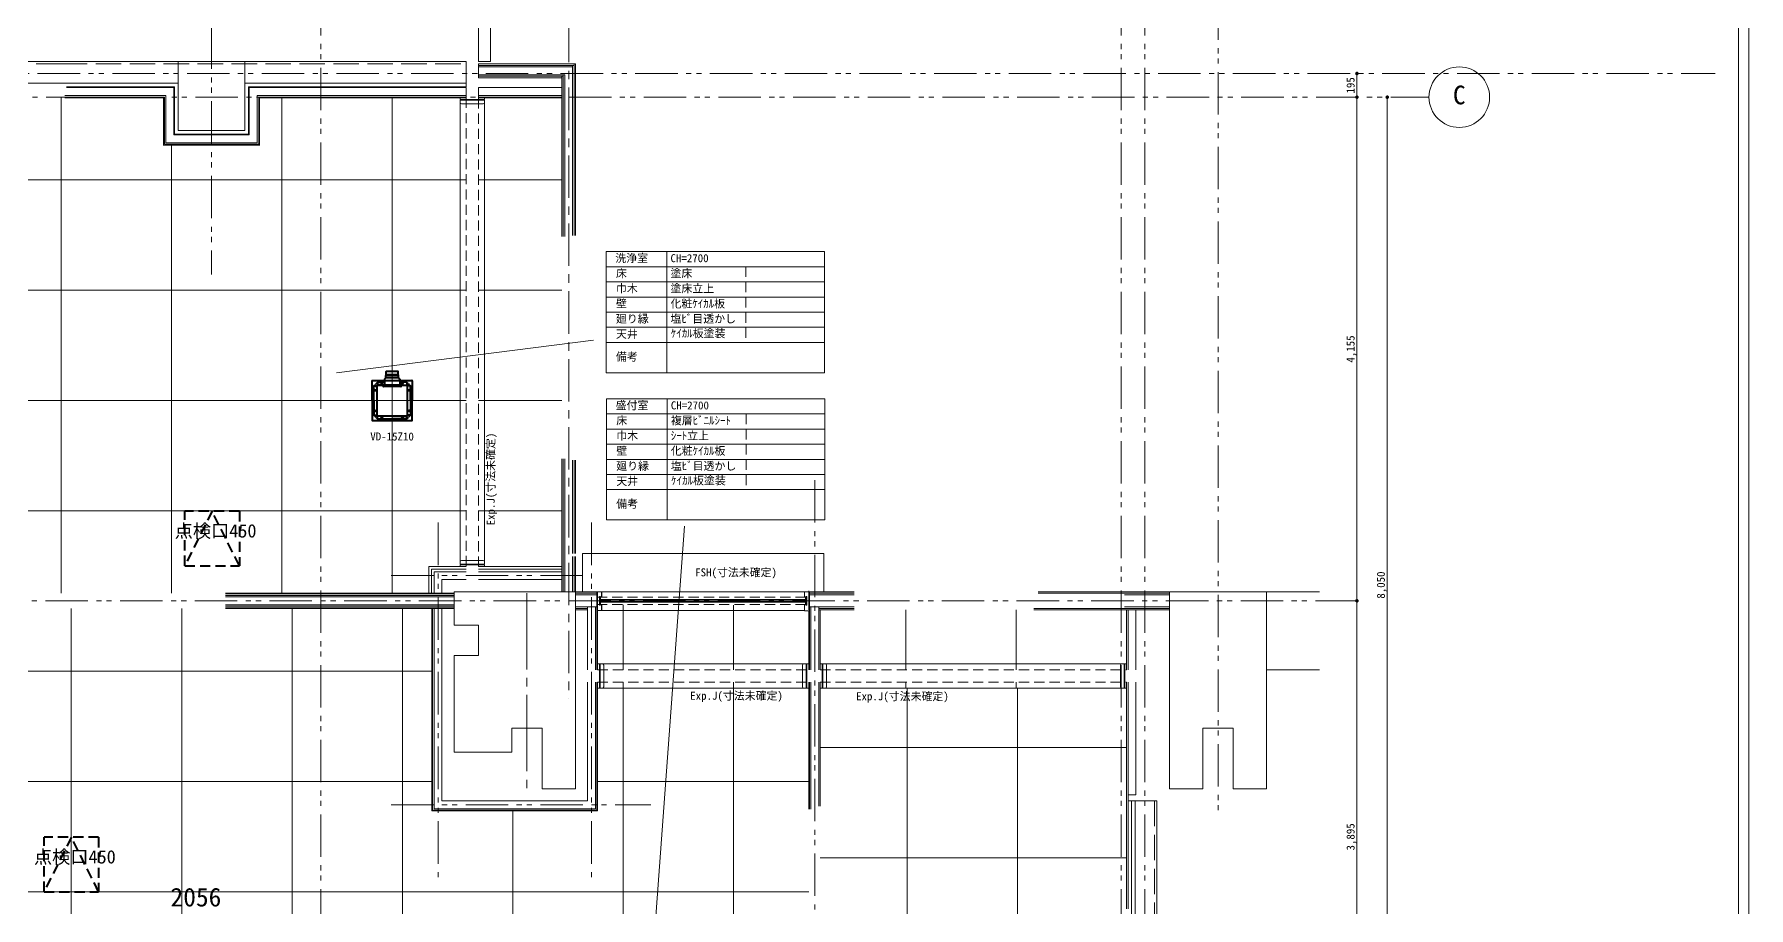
# Model space of a CAD drawing. Units: millimetres at full size. Extents: x -22551 to 92397, y -19340 to 14894.
# Drawn here: x 78260 to 92397, y -367 to 6839 of the extents above; entities that cross this region are included whole.
import ezdxf
from ezdxf.enums import TextEntityAlignment as Align

# ---------------------------------------------------------------- set-up
doc = ezdxf.new("R2010")
doc.units = ezdxf.units.MM
doc.header["$LTSCALE"] = 70
for name, pattern in [('CHAIN1', [8, 5, -1, 1, -1]), ('CHAIN2', [12, 9, -1, 1, -1]), ('DASHED1', [1.8, 1.2, -0.6]), ('DASHED3', [4, 3, -1]), ('DOUBLE_CHAIN1', [8.8, 5, -1, 0.6, -0.6, 0.6, -1])]:
    doc.linetypes.add(name, pattern=pattern)
for name, color, linetype, lineweight in [('2-0_通芯', 7, 'Continuous', 15), ('2-1_躯体', 7, 'Continuous', 15), ('2-2_間仕切り芯', 7, 'DOUBLE_CHAIN1', 15), ('2-3_間仕切り', 7, 'Continuous', 15), ('2-6_3-7', 7, 'Continuous', 15), ('2-8_既存1', 7, 'Continuous', 15), ('4-2_5-3', 7, 'Continuous', 15), ('4-4_ジプトーン・ケイカル', 7, 'Continuous', 15), ('4-A_FSH', 7, 'Continuous', 15), ('4-B_金物', 7, 'Continuous', 15), ('5-0_無題1', 1, 'Continuous', 60), ('8-0_9-1', 7, 'Continuous', 15), ('9-0_無題1', 5, 'Continuous', 40), ('9-1_無題2', 5, 'DASHED1', 40)]:
    doc.layers.add(name, color=color, linetype=linetype, lineweight=lineweight)
doc.styles.add('ＭＳ ゴシック', font='')
doc.styles.get('ＭＳ ゴシック').set_extended_font_data('MS Gothic')

# ---------------------------------------------------------------- blocks, each defined once
blk = doc.blocks.new('グループ部品-92')
at = {"layer": '9-0_無題1'}
for p, q in [((81045.77, 3816.52), (81045.77, 3980.02)), ((81045.77, 3816.52), (81045.77, 3980.02)), ((81047.27, 3981.52), (81147.77, 3981.52)), ((81089.27, 3959.47), (81086.92, 3959.47)), ((81089.27, 3965.02), (81089.27, 3942.02)), ((81092.27, 3968.02), (81147.77, 3968.02)), ((81123.27, 3956.52), (81123.27, 3959.52)), ((81128.27, 3956.52), (81128.27, 3959.52)), ((81147.77, 3992.07), (81147.77, 3945.12)), ((81147.77, 3992.07), (81147.77, 3981.52)), ((81148.8, 3994.54), (81157.39, 4003.14)), ((81148.8, 3994.54), (81157.39, 4003.14)), ((81158.27, 4025.52), (81263.27, 4025.52)), ((81158.27, 4005.26), (81158.27, 4024.69)), ((81158.27, 4005.26), (81158.27, 4024.69)), ((81263.27, 4004.02), (81158.27, 4004.02)), ((81158.86, 4026.1), (81161.33, 4028.58)), ((81158.86, 4026.1), (81161.33, 4028.58)), ((81161.77, 4029.64), (81161.77, 4055.52)), ((81161.77, 4029.64), (81161.77, 4055.52)), ((81259.77, 4029.02), (81161.77, 4029.02)), ((81259.27, 4056.02), (81162.27, 4056.02)), ((81259.27, 4056.02), (81162.27, 4056.02)), ((81259.77, 4029.64), (81259.77, 4055.52)), ((81259.77, 4029.64), (81259.77, 4055.52)), ((81262.68, 4026.1), (81260.21, 4028.58)), ((81262.68, 4026.1), (81260.21, 4028.58)), ((81263.27, 4005.26), (81263.27, 4024.69)), ((81263.27, 4005.26), (81263.27, 4024.69)), ((81272.74, 3994.54), (81264.15, 4003.14)), ((81272.74, 3994.54), (81264.15, 4003.14)), ((81273.77, 3992.07), (81273.77, 3945.12)), ((81329.27, 3968.02), (81273.77, 3968.02)), ((81293.27, 3956.52), (81293.27, 3959.52)), ((81298.27, 3956.52), (81298.27, 3959.52)), ((81332.27, 3965.02), (81332.27, 3942.02)), ((81332.27, 3959.47), (81334.62, 3959.47)), ((81375.77, 3980.02), (81375.77, 3816.52)), ((81375.77, 3980.02), (81375.77, 3816.52)), ((81059.27, 3816.52), (81059.27, 3935.02)), ((81062.27, 3938.02), (81085.27, 3938.02)), ((81070.77, 3904.02), (81067.77, 3904.02)), ((81070.77, 3899.02), (81067.77, 3899.02)), ((81067.81, 3938.02), (81067.81, 3940.37)), ((81070.81, 3947.51), (81075.34, 3951.95)), ((81079.78, 3956.47), (81075.34, 3951.95)), ((81084.67, 3922.02), (81084.67, 3941.42)), ((81085.27, 3922.02), (81084.67, 3922.02)), ((81085.27, 3941.42), (81085.27, 3691.02)), ((81285.77, 3942.62), (81085.87, 3942.62)), ((81136.77, 3942.02), (81085.87, 3942.02)), ((81285.77, 3943.12), (81135.77, 3943.12)), ((81135.77, 3942.62), (81135.77, 3943.12)), ((81136.77, 3935.02), (81136.77, 3942.62)), ((81281.77, 3932.02), (81139.77, 3932.02)), ((81284.77, 3935.02), (81284.77, 3942.62)), ((81336.27, 3942.02), (81284.77, 3942.02)), ((81285.77, 3942.62), (81285.77, 3943.12)), ((81336.27, 3692.02), (81336.27, 3942.02)), ((81359.27, 3938.02), (81336.27, 3938.02)), ((81341.76, 3956.47), (81346.2, 3951.95)), ((81350.73, 3947.51), (81346.2, 3951.95)), ((81350.77, 3904.02), (81353.77, 3904.02)), ((81350.77, 3899.02), (81353.77, 3899.02)), ((81353.73, 3938.02), (81353.73, 3940.37)), ((81362.27, 3816.52), (81362.27, 3935.02)), ((81045.77, 3816.52), (81045.77, 3653.02)), ((81045.77, 3816.52), (81045.77, 3653.02)), ((81059.27, 3816.52), (81059.27, 3698.02)), ((81062.27, 3695.02), (81085.27, 3695.02)), ((81070.77, 3734.02), (81067.77, 3734.02)), ((81070.77, 3729.02), (81067.77, 3729.02)), ((81067.81, 3695.02), (81067.81, 3692.66)), ((81070.81, 3685.53), (81075.34, 3681.09)), ((81079.78, 3676.56), (81075.34, 3681.09)), ((81085.27, 3691.02), (81335.27, 3691.02)), ((81089.27, 3668.02), (81089.27, 3691.02)), ((81123.27, 3676.52), (81123.27, 3673.52)), ((81128.27, 3676.52), (81128.27, 3673.52)), ((81293.27, 3676.52), (81293.27, 3673.52)), ((81298.27, 3676.52), (81298.27, 3673.52)), ((81332.27, 3668.02), (81332.27, 3691.02)), ((81359.27, 3695.02), (81336.27, 3695.02)), ((81341.76, 3676.56), (81346.2, 3681.09)), ((81350.73, 3685.53), (81346.2, 3681.09)), ((81350.77, 3734.02), (81353.77, 3734.02)), ((81350.77, 3729.02), (81353.77, 3729.02)), ((81353.73, 3695.02), (81353.73, 3692.66)), ((81362.27, 3816.52), (81362.27, 3698.02)), ((81375.77, 3653.02), (81375.77, 3816.52)), ((81375.77, 3653.02), (81375.77, 3816.52)), ((81047.27, 3651.52), (81374.27, 3651.52)), ((81047.27, 3651.52), (81374.27, 3651.52)), ((81089.27, 3673.56), (81086.92, 3673.56)), ((81092.27, 3665.02), (81210.77, 3665.02)), ((81329.27, 3665.02), (81210.77, 3665.02)), ((81332.27, 3673.56), (81334.62, 3673.56))]:
    blk.add_line(p, q, dxfattribs=at)
at = {"layer": '9-0_無題1', "color": 7, "linetype": 'CHAIN2', "lineweight": 15}
for p, q in [((81210.77, 4092.34), (81210.77, 3626.2)), ((81019.92, 3816.52), (81403.01, 3816.52))]:
    blk.add_line(p, q, dxfattribs=at)
at = {"layer": '9-0_無題1'}
for points in [[(81047.27, 3981.52), (81273.77, 3981.52), (81374.27, 3981.52)], [(81273.77, 3992.07), (81273.77, 3981.52), (81374.27, 3981.52)]]:
    blk.add_lwpolyline(points, dxfattribs=at)
for centre in [(81125.77, 3958.02), (81295.77, 3958.02), (81069.27, 3901.52), (81352.27, 3901.52), (81069.27, 3731.52), (81125.77, 3675.02), (81295.77, 3675.02), (81352.27, 3731.52)]:
    blk.add_circle(centre, 5, dxfattribs=at)
for centre, radius, start, end in [((81047.27, 3980.02), 1.5, 90, 180), ((81047.27, 3980.02), 1.5, 90, 180), ((81086.92, 3949.47), 10, 90, 135.55649), ((81092.27, 3965.02), 3, 90, 180), ((81125.77, 3959.52), 2.5, 0, 180.00007), ((81151.27, 3992.07), 3.5, 135, 180), ((81151.27, 3992.07), 3.5, 135, 180), ((81155.27, 4005.26), 3, 315, 0), ((81155.27, 4005.26), 3, 315, 0), ((81160.27, 4024.69), 2, 135, 180), ((81160.27, 4024.69), 2, 135, 180), ((81160.27, 4029.64), 1.5, 315, 0), ((81160.27, 4029.64), 1.5, 315, 0), ((81162.27, 4055.52), 0.5, 90, 180), ((81162.27, 4055.52), 0.5, 90, 180), ((81259.27, 4055.52), 0.5, 0, 90), ((81259.27, 4055.52), 0.5, 0, 90), ((81261.27, 4029.64), 1.5, 180, 225), ((81261.27, 4029.64), 1.5, 180, 225), ((81261.27, 4024.69), 2, 0, 45), ((81261.27, 4024.69), 2, 0, 45), ((81266.27, 4005.26), 3, 180, 225), ((81266.27, 4005.26), 3, 180, 225), ((81270.27, 3992.07), 3.5, 0, 45), ((81270.27, 3992.07), 3.5, 0, 45), ((81295.77, 3959.52), 2.5, 359.99993, 180), ((81329.27, 3965.02), 3, 0, 90), ((81334.62, 3949.47), 10, 44.44351, 90), ((81374.27, 3980.02), 1.5, 0, 90), ((81374.27, 3980.02), 1.5, 0, 90), ((81062.27, 3935.02), 3, 90, 180), ((81067.77, 3901.52), 2.5, 89.99993, 270), ((81077.81, 3940.37), 10, 134.44351, 180), ((81070.77, 3901.52), 2.5, 270, 89.99993), ((81085.87, 3941.42), 1.2, 90, 180), ((81085.87, 3941.42), 0.6, 90, 180), ((81086.27, 3941.02), 1, 90, 180), ((81125.77, 3956.52), 2.5, 180.00007, 0), ((81139.77, 3935.02), 3, 180, 270), ((81145.77, 3945.12), 2, 270, 0), ((81275.77, 3945.12), 2, 180, 270), ((81281.77, 3935.02), 3, 270, 0), ((81295.77, 3956.52), 2.5, 180, 359.99993), ((81350.77, 3901.52), 2.5, 90.00007, 270), ((81343.73, 3940.37), 10, 0, 45.55649), ((81353.77, 3901.52), 2.5, 270, 90.00007), ((81359.27, 3935.02), 3, 0, 90), ((81062.27, 3698.02), 3, 180, 270), ((81067.77, 3731.52), 2.5, 90, 270.00007), ((81077.81, 3692.66), 10, 180, 225.55649), ((81070.77, 3731.52), 2.5, 270.00007, 90), ((81086.92, 3683.56), 10, 224.44351, 270), ((81125.77, 3676.52), 2.5, 0, 179.99993), ((81295.77, 3676.52), 2.5, 0.00007, 180), ((81334.62, 3683.56), 10, 270, 315.55649), ((81335.27, 3692.02), 1, 270, 0), ((81350.77, 3731.52), 2.5, 90, 269.99993), ((81343.73, 3692.66), 10, 314.44351, 0), ((81353.77, 3731.52), 2.5, 269.99993, 90), ((81359.27, 3698.02), 3, 270, 0), ((81047.27, 3653.02), 1.5, 180, 270), ((81047.27, 3653.02), 1.5, 180, 270), ((81092.27, 3668.02), 3, 180, 270), ((81125.77, 3673.52), 2.5, 179.99993, 0), ((81295.77, 3673.52), 2.5, 180, 0.00007), ((81329.27, 3668.02), 3, 270, 0), ((81374.27, 3653.02), 1.5, 270, 0), ((81374.27, 3653.02), 1.5, 270, 0)]:
    blk.add_arc(centre, radius, start, end, dxfattribs=at)
blk = doc.blocks.new('グループ部品-98')
at = {"layer": '9-1_無題2'}
for p, q in [((79500.94, 2454.11), (79500.94, 2904.11)), ((79950.94, 2904.11), (79500.94, 2904.11)), ((79950.94, 2904.11), (79950.94, 2454.11)), ((79500.94, 2454.11), (79950.94, 2454.11))]:
    blk.add_line(p, q, dxfattribs=at)
blk = doc.blocks.new('グループ部品-99')
at = {"layer": '9-1_無題2'}
for p, q in [((79725.94, 2904.11), (79500.94, 2454.11)), ((79950.94, 2454.11), (79725.94, 2904.11))]:
    blk.add_line(p, q, dxfattribs=at)
blk.add_blockref('グループ部品-98', (0, 0), dxfattribs=at)
blk = doc.blocks.new('グループ部品-122')
at = {"layer": '9-1_無題2'}
for p, q in [((78340.45, -235.27), (78340.45, 214.73)), ((78790.45, 214.73), (78340.45, 214.73)), ((78790.45, 214.73), (78790.45, -235.27)), ((78340.45, -235.27), (78790.45, -235.27))]:
    blk.add_line(p, q, dxfattribs=at)
blk = doc.blocks.new('グループ部品-123')
at = {"layer": '9-1_無題2'}
for p, q in [((78565.45, 214.73), (78340.45, -235.27)), ((78790.45, -235.27), (78565.45, 214.73))]:
    blk.add_line(p, q, dxfattribs=at)
blk.add_blockref('グループ部品-122', (0, 0), dxfattribs=at)

msp = doc.modelspace()

# ---------------------------------------------------------------- linework, layer by layer
at = {"layer": '2-0_通芯', "linetype": 'DOUBLE_CHAIN1'}
for p, q in [((80621.52, 10874.77), (80621.52, -13139.38)), ((87221.52, 10874.77), (87221.52, -9077.32)), ((87416.52, 10874.77), (87416.52, -7611.2)), ((88021.52, 8374.77), (88021.52, 400.68)), ((79721.52, 7518.34), (79721.52, 4857.08)), ((46871.52, 6514.77), (92121.52, 6514.77)), ((45708.82, 6319.77), (89760.49, 6319.77))]:
    msp.add_line(p, q, dxfattribs=at)
at = {"layer": '2-0_通芯'}
for p, q in [((89166.52, 6514.77), (89166.52, 6319.77)), ((89166.52, 6319.77), (89166.52, 2164.77)), ((89416.52, -1730.23), (89416.52, 6319.77)), ((89166.52, 2164.77), (89166.52, -1730.23))]:
    msp.add_line(p, q, dxfattribs=at)
at = {"layer": '2-0_通芯', "linetype": 'CHAIN2'}
msp.add_line((82321.52, 2228.08), (82321.52, 592.38), dxfattribs=at)
at = {"layer": '2-0_通芯'}
msp.add_circle((90010.49, 6319.77), 250, dxfattribs=at)
at = {"layer": '2-0_通芯', "color": 4}
for points in [[(89181.52, 6514.77), (89154.38, 6523.58), (89151.52, 6514.77)], [(89161.88, 6500.5), (89181.52, 6514.77), (89151.52, 6514.77)], [(89161.88, 6500.5), (89151.52, 6514.77), (89154.38, 6505.95)], [(89181.52, 6514.77), (89161.88, 6529.03), (89154.38, 6523.58)], [(89181.52, 6514.77), (89171.16, 6529.03), (89161.88, 6529.03)], [(89181.52, 6514.77), (89161.88, 6500.5), (89171.16, 6500.5)], [(89178.66, 6523.58), (89171.16, 6529.03), (89181.52, 6514.77)], [(89181.52, 6514.77), (89171.16, 6500.5), (89178.66, 6505.95)], [(89181.52, 6319.77), (89154.38, 6328.58), (89151.52, 6319.77)], [(89161.88, 6305.5), (89181.52, 6319.77), (89151.52, 6319.77)], [(89161.88, 6305.5), (89151.52, 6319.77), (89154.38, 6310.95)], [(89181.52, 6319.77), (89161.88, 6334.03), (89154.38, 6328.58)], [(89181.52, 6319.77), (89171.16, 6334.03), (89161.88, 6334.03)], [(89181.52, 6319.77), (89161.88, 6305.5), (89171.16, 6305.5)], [(89178.66, 6328.58), (89171.16, 6334.03), (89181.52, 6319.77)], [(89181.52, 6319.77), (89171.16, 6305.5), (89178.66, 6310.95)], [(89401.52, 6319.77), (89404.38, 6310.95), (89404.38, 6328.58)], [(89411.88, 6334.03), (89404.38, 6328.58), (89428.66, 6328.58)], [(89404.38, 6310.95), (89428.66, 6310.95), (89404.38, 6328.58)], [(89428.66, 6328.58), (89404.38, 6328.58), (89428.66, 6310.95)], [(89411.88, 6305.5), (89428.66, 6310.95), (89404.38, 6310.95)], [(89421.16, 6334.03), (89411.88, 6334.03), (89428.66, 6328.58)], [(89421.16, 6305.5), (89428.66, 6310.95), (89411.88, 6305.5)], [(89431.52, 6319.77), (89428.66, 6328.58), (89428.66, 6310.95)], [(89181.52, 2164.77), (89154.38, 2173.58), (89151.52, 2164.77)], [(89161.88, 2150.5), (89181.52, 2164.77), (89151.52, 2164.77)], [(89161.88, 2150.5), (89151.52, 2164.77), (89154.38, 2155.95)], [(89181.52, 2164.77), (89161.88, 2179.03), (89154.38, 2173.58)], [(89181.52, 2164.77), (89171.16, 2179.03), (89161.88, 2179.03)], [(89181.52, 2164.77), (89161.88, 2150.5), (89171.16, 2150.5)], [(89178.66, 2173.58), (89171.16, 2179.03), (89181.52, 2164.77)], [(89181.52, 2164.77), (89171.16, 2150.5), (89178.66, 2155.95)]]:
    msp.add_solid(points, dxfattribs=at)
at = {"layer": '2-1_躯体'}
for p, q in [((82021.52, 8189.77), (82021.52, 6614.77)), ((78486.52, 6614.77), (81821.52, 6614.77)), ((79446.52, 6614.77), (79446.52, 6044.77)), ((79996.52, 6614.77), (79996.52, 6044.77)), ((81821.52, 6614.77), (81821.52, 6404.77)), ((81921.52, 6614.77), (82021.52, 6614.77)), ((78526.52, 6434.77), (79446.52, 6434.77)), ((79996.52, 6434.77), (81821.52, 6434.77)), ((79446.52, 6044.77), (79996.52, 6044.77)), ((87516.52, 514.77), (87279.02, 514.77)), ((87336.52, 514.77), (87336.52, -475.23)), ((87516.52, 514.77), (87516.52, -515.23))]:
    msp.add_line(p, q, dxfattribs=at)
at = {"layer": '2-1_躯体', "linetype": 'DASHED3'}
for p, q in [((78486.52, 6594.77), (81821.52, 6594.77)), ((87496.52, 514.77), (87496.52, -515.23))]:
    msp.add_line(p, q, dxfattribs=at)
at = {"layer": '2-2_間仕切り芯', "linetype": 'CHAIN1'}
msp.add_line((82666.52, 7518.34), (82666.52, 1358.23), dxfattribs=at)
at = {"layer": '2-2_間仕切り芯'}
for p, q in [((84696.52, 3159.82), (84696.52, -7225.23)), ((81589.02, 2809.49), (81589.02, -116.25)), ((82854.02, 2809.49), (82854.02, -116.25)), ((81201.56, 2372.27), (82805.86, 2372.27)), ((71575.79, 2164.77), (89166.52, 2164.77)), ((81201.56, 482.27), (83342.58, 482.27))]:
    msp.add_line(p, q, dxfattribs=at)
at = {"layer": '2-3_間仕切り'}
for p, q in [((81921.52, 6594.77), (81921.52, 6569.77)), ((81921.52, 6582.27), (82711.52, 6582.27)), ((81921.52, 6504.77), (81921.52, 6569.77)), ((81921.52, 6569.77), (82699.02, 6569.77)), ((81921.52, 6479.77), (81921.52, 6504.77)), ((82621.52, 6504.77), (82621.52, 5169.77)), ((82699.02, 6582.27), (82699.02, 5179.77)), ((82711.52, 6594.77), (82711.52, 5179.77)), ((78526.52, 6404.77), (79416.52, 6404.77)), ((78526.52, 6398.27), (79410.02, 6398.27)), ((79416.52, 6404.77), (79416.52, 6014.77)), ((80026.52, 6404.77), (80026.52, 6014.77)), ((80026.52, 6404.77), (81821.52, 6404.77)), ((80033.02, 6398.27), (80033.02, 6008.27)), ((81921.52, 6492.27), (82621.52, 6492.27)), ((81921.52, 6479.77), (82609.02, 6479.77)), ((81921.52, 6398.27), (82609.02, 6398.27)), ((82609.02, 6492.27), (82609.02, 5169.77)), ((78511.52, 6333.27), (79345.02, 6333.27)), ((78511.52, 6320.77), (79332.52, 6320.77)), ((78511.52, 6314.77), (79326.52, 6314.77)), ((79326.52, 6314.77), (79326.52, 5924.77)), ((79345.02, 6333.27), (79345.02, 5943.27)), ((80098.02, 6333.27), (80098.02, 5943.27)), ((80110.52, 6320.77), (80110.52, 5930.77)), ((80110.52, 6320.77), (81821.52, 6320.77)), ((80116.52, 6314.77), (80116.52, 5924.77)), ((80116.52, 6314.77), (81821.52, 6314.77)), ((81921.52, 6320.77), (82609.02, 6320.77)), ((79345.02, 5943.27), (80098.02, 5943.27)), ((79416.52, 6014.77), (80026.52, 6014.77)), ((79323.52, 5924.77), (80119.52, 5924.77)), ((82609.02, 3334.77), (82609.02, 2239.77)), ((82621.52, 3334.77), (82621.52, 2239.77)), ((82634.02, 3334.77), (82634.02, 2239.77)), ((82699.02, 3324.77), (82699.02, 2556.27)), ((82711.52, 3324.77), (82711.52, 2556.27)), ((82724.02, 3324.77), (82724.02, 2556.27)), ((81514.52, 2446.77), (81514.52, 2228.27)), ((81514.52, 2446.77), (81821.52, 2446.77)), ((81535.52, 2425.77), (81535.52, 2228.27)), ((81535.52, 2425.77), (81821.52, 2425.77)), ((81556.52, 2404.77), (81556.52, 2228.27)), ((81556.52, 2404.77), (81821.52, 2404.77)), ((81921.52, 2446.77), (82609.02, 2446.77)), ((81921.52, 2425.77), (82609.02, 2425.77)), ((81921.52, 2404.77), (82609.02, 2404.77)), ((82699.02, 2531.27), (82699.02, 2239.77)), ((82711.52, 2531.27), (82711.52, 2239.77)), ((82724.02, 2531.27), (82724.02, 2239.77)), ((81621.52, 2339.77), (81621.52, 2228.27)), ((81621.52, 2339.77), (81821.52, 2339.77)), ((81921.52, 2339.77), (82609.02, 2339.77)), ((79836.52, 2228.27), (81721.52, 2228.27)), ((79836.52, 2222.27), (81721.52, 2222.27)), ((79836.52, 2209.77), (81721.52, 2209.77)), ((79836.52, 2197.27), (81721.52, 2197.27)), ((79836.52, 2132.27), (81721.52, 2132.27)), ((82721.52, 2239.77), (82905.27, 2239.77)), ((82721.52, 2227.27), (82899.02, 2227.27)), ((82721.52, 2214.77), (82899.02, 2214.77)), ((84645.52, 2239.77), (85021.52, 2239.77)), ((84651.52, 2227.27), (85021.52, 2227.27)), ((84651.52, 2214.77), (85021.52, 2214.77)), ((86536.52, 2239.77), (87621.52, 2239.77)), ((86536.52, 2227.27), (87621.52, 2227.27)), ((87249.52, 2214.77), (87621.52, 2214.77)), ((79836.52, 2119.77), (81721.52, 2119.77)), ((79836.52, 2107.27), (81721.52, 2107.27)), ((79836.52, 2101.27), (81721.52, 2101.27)), ((81538.02, 2101.27), (81538.02, 431.27)), ((81556.52, 2101.27), (81556.52, 449.77)), ((81621.52, 2101.27), (81621.52, 514.77)), ((82721.52, 2114.77), (82899.02, 2114.77)), ((82721.52, 2102.27), (82821.52, 2102.27)), ((82721.52, 2089.77), (82821.52, 2089.77)), ((82821.52, 2089.77), (82821.52, 1594.77)), ((82886.52, 2089.77), (82886.52, 1594.77)), ((82899.02, 2089.77), (82899.02, 1594.77)), ((82905.02, 2083.77), (82905.02, 1594.77)), ((84645.52, 2083.77), (84645.52, 1594.77)), ((84651.52, 2114.77), (85021.52, 2114.77)), ((84651.52, 2089.77), (84651.52, 1594.77)), ((84664.02, 2089.77), (84664.02, 1594.77)), ((84729.02, 2102.27), (85021.52, 2102.27)), ((84729.02, 2089.77), (84729.02, 1594.77)), ((84729.02, 2089.77), (85021.52, 2089.77)), ((84741.52, 2089.77), (84741.52, 1594.77)), ((86501.52, 2102.27), (87621.52, 2102.27)), ((86501.52, 2089.77), (87621.52, 2089.77)), ((87249.52, 2114.77), (87621.52, 2114.77)), ((87266.52, 2089.77), (87266.52, 1594.77)), ((87279.02, 2089.77), (87279.02, 1594.77)), ((87344.02, 2089.77), (87344.02, 1594.77)), ((82821.52, 1494.77), (82821.52, 514.77)), ((82886.52, 1494.77), (82886.52, 449.77)), ((82899.02, 1494.77), (82899.02, 437.27)), ((82905.02, 1494.77), (82905.02, 431.27)), ((84645.52, 1494.77), (84645.52, 444.77)), ((84651.52, 1494.77), (84651.52, 444.77)), ((84664.02, 1494.77), (84664.02, 444.77)), ((84729.02, 1494.77), (84729.02, 469.77)), ((84741.52, 1494.77), (84741.52, 469.77)), ((87266.52, 1494.77), (87266.52, -375.23)), ((87279.02, 1494.77), (87279.02, 564.77)), ((87344.02, 1494.77), (87344.02, 564.77)), ((81538.02, 431.27), (82905.02, 431.27)), ((81556.52, 449.77), (82886.52, 449.77)), ((81621.52, 514.77), (82821.52, 514.77)), ((87344.02, 564.77), (87279.02, 564.77)), ((87279.02, 564.77), (87279.02, -375.23)), ((87306.52, 514.77), (87306.52, -475.23))]:
    msp.add_line(p, q, dxfattribs=at)
for points in [[(81921.52, 6594.77), (82724.02, 6594.77), (82724.02, 5179.77)], [(81921.52, 6504.77), (82634.02, 6504.77), (82634.02, 5169.77)], [(79410.02, 6398.27), (79410.02, 6008.27), (80033.02, 6008.27)], [(80033.02, 6398.27), (81821.52, 6398.27), (81821.52, 6333.27)], [(81921.52, 6398.27), (81921.52, 6333.27), (82609.02, 6333.27)], [(79332.52, 6320.77), (79332.52, 5930.77), (80110.52, 5930.77)], [(80098.02, 6333.27), (81821.52, 6333.27), (81821.52, 6314.77)], [(81921.52, 6333.27), (81921.52, 6314.77), (82609.02, 6314.77)], [(81544.02, 2101.27), (81544.02, 437.27), (82899.02, 437.27)]]:
    msp.add_lwpolyline(points, dxfattribs=at)
at = {"layer": '2-6_3-7'}
for p, q in [((82976.13, 5046.18), (82976.13, 4046.18)), ((82976.13, 5046.18), (84776.13, 5046.18)), ((83476.13, 5046.18), (83476.13, 4046.18)), ((84776.13, 5046.18), (84776.13, 4046.18)), ((82976.13, 4921.18), (84776.13, 4921.18)), ((82976.13, 4796.18), (84776.13, 4796.18)), ((82976.13, 4671.18), (84776.13, 4671.18)), ((82976.13, 4546.18), (84776.13, 4546.18)), ((82976.13, 4421.18), (84776.13, 4421.18)), ((82872.01, 4314.29), (80750.69, 4045.77)), ((82976.13, 4296.18), (84776.13, 4296.18)), ((82976.13, 4046.18), (84776.13, 4046.18)), ((82978.82, 3831.73), (82978.82, 2831.73)), ((82978.82, 3831.73), (84778.82, 3831.73)), ((83478.82, 3831.73), (83478.82, 2831.73)), ((84778.82, 3831.73), (84778.82, 2831.73)), ((82978.82, 3706.73), (84778.82, 3706.73)), ((82978.82, 3581.73), (84778.82, 3581.73)), ((82978.82, 3456.73), (84778.82, 3456.73)), ((82978.82, 3331.73), (84778.82, 3331.73)), ((82978.82, 3206.73), (84778.82, 3206.73)), ((82978.82, 3081.73), (84778.82, 3081.73)), ((82978.82, 2831.73), (84778.82, 2831.73)), ((83620.38, 2780.71), (83373.81, -589.03))]:
    msp.add_line(p, q, dxfattribs=at)
at = {"layer": '2-6_3-7', "linetype": 'DASHED1'}
for p, q in [((84126.13, 4921.18), (84126.13, 4296.18)), ((84128.82, 3706.73), (84128.82, 3081.73))]:
    msp.add_line(p, q, dxfattribs=at)
at = {"layer": '2-8_既存1'}
for p, q in [((81921.52, 8189.77), (81921.52, 6614.77)), ((81721.52, 2239.77), (82721.52, 2239.77)), ((81721.52, 1964.77), (81721.52, 2239.77)), ((82721.52, 2239.77), (82721.52, 614.77)), ((87621.52, 614.77), (87621.52, 2239.77)), ((88857.94, 2239.77), (87621.52, 2239.77)), ((88421.52, 2239.77), (88421.52, 614.77)), ((81921.52, 1964.77), (81721.52, 1964.77)), ((81921.52, 1714.77), (81921.52, 1964.77)), ((81721.52, 1714.77), (81921.52, 1714.77)), ((81721.52, 914.77), (81721.52, 1714.77)), ((88421.52, 1594.77), (88857.94, 1594.77)), ((82196.52, 1114.77), (82196.52, 914.77)), ((82446.52, 1114.77), (82196.52, 1114.77)), ((82446.52, 614.77), (82446.52, 1114.77)), ((87896.52, 1114.77), (87896.52, 614.77)), ((88146.52, 1114.77), (87896.52, 1114.77)), ((88146.52, 614.77), (88146.52, 1114.77)), ((82196.52, 914.77), (81721.52, 914.77)), ((82721.52, 614.77), (82446.52, 614.77)), ((87896.52, 614.77), (87621.52, 614.77)), ((88146.52, 614.77), (88421.52, 614.77))]:
    msp.add_line(p, q, dxfattribs=at)
at = {"layer": '4-2_5-3'}
for p, q in [((75856.52, 6614.77), (78486.52, 6614.77)), ((78526.52, 6434.77), (75816.52, 6434.77))]:
    msp.add_line(p, q, dxfattribs=at)
at = {"layer": '4-2_5-3', "linetype": 'DASHED3'}
msp.add_line((78486.52, 6594.77), (75856.52, 6594.77), dxfattribs=at)
at = {"layer": '4-4_ジプトーン・ケイカル'}
for p, q in [((78480.77, 6314.77), (78480.77, 2228.27)), ((80300.77, 6314.77), (80300.77, 2228.27)), ((81210.77, 6314.77), (81210.77, 2228.27)), ((79390.77, 5924.77), (79390.77, 2228.27)), ((72460.02, 5636.52), (81771.52, 5636.52)), ((81971.52, 5636.52), (82609.02, 5636.52)), ((77671.52, 4726.52), (81771.52, 4726.52)), ((81971.52, 4726.52), (82609.02, 4726.52)), ((72460.02, 3816.52), (81771.52, 3816.52)), ((81971.52, 3816.52), (82609.02, 3816.52)), ((72460.02, 2906.52), (81771.52, 2906.52)), ((81971.52, 2906.52), (82609.02, 2906.52)), ((83115.27, 2130.6), (83115.27, 1644.77)), ((84025.27, 2127.91), (84025.27, 1644.77)), ((78565.27, 2101.27), (78565.27, -4434.23)), ((79475.27, 2101.27), (79475.27, -4434.23)), ((80385.27, 2101.27), (80385.27, -1405.23)), ((81295.27, 2101.27), (81295.27, -4434.23)), ((85446.52, 2089.77), (85446.52, 1644.77)), ((86356.52, 2089.77), (86356.52, 1644.77)), ((72485.02, 1584.77), (81538.02, 1584.77)), ((83115.27, 1444.77), (83115.27, -4434.23)), ((84025.27, 1444.77), (84025.27, -4434.23)), ((85456.52, 1444.77), (85456.52, -6325.23)), ((86366.52, 1444.77), (86366.52, -6325.23)), ((87266.52, 954.77), (84741.52, 954.77)), ((72485.02, 674.77), (81538.02, 674.77)), ((82905.02, 674.77), (84074.02, 674.77)), ((84074.02, 674.77), (84645.52, 674.77)), ((82205.27, 431.27), (82205.27, -4434.23)), ((87266.52, 44.77), (84741.52, 44.77)), ((72485.02, -235.23), (84645.52, -235.23))]:
    msp.add_line(p, q, dxfattribs=at)
at = {"layer": '4-4_ジプトーン・ケイカル', "linetype": 'DASHED1'}
for p, q in [((81821.52, 6314.77), (81821.52, 2446.77)), ((81921.52, 2446.77), (81921.52, 6314.77)), ((81771.52, 5636.52), (81821.52, 5636.52)), ((81921.52, 5636.52), (81971.52, 5636.52)), ((81821.52, 4726.52), (81771.52, 4726.52)), ((81971.52, 4726.52), (81921.52, 4726.52)), ((81821.52, 3816.52), (81771.52, 3816.52)), ((81971.52, 3816.52), (81921.52, 3816.52)), ((81821.52, 2906.52), (81771.52, 2906.52)), ((81971.52, 2906.52), (81921.52, 2906.52)), ((82905.02, 1594.77), (84645.52, 1594.77)), ((83115.27, 1594.77), (83115.27, 1644.77)), ((84025.27, 1594.77), (84025.27, 1644.77)), ((84741.52, 1594.77), (87266.52, 1594.77)), ((85446.52, 1594.77), (85446.52, 1644.77)), ((86356.52, 1644.77), (86356.52, 1594.77)), ((82905.02, 1494.77), (84645.52, 1494.77)), ((83115.27, 1444.77), (83115.27, 1494.77)), ((84025.27, 1444.77), (84025.27, 1494.77)), ((84741.52, 1494.77), (87266.52, 1494.77)), ((85446.52, 1444.77), (85446.52, 1494.77)), ((86356.52, 1494.77), (86356.52, 1444.77))]:
    msp.add_line(p, q, dxfattribs=at)
at = {"layer": '4-A_FSH'}
for p, q in [((84770.52, 2239.77), (84770.52, 2554.77)), ((82780.02, 2239.77), (84770.52, 2239.77)), ((82899.02, 2089.77), (82899.02, 2239.77)), ((82905.02, 2083.77), (82905.02, 2239.77)), ((82905.02, 2238.17), (82937.02, 2238.17)), ((82937.02, 2239.77), (82905.27, 2239.77)), ((82920.02, 2130.77), (82920.02, 2198.77)), ((82924.02, 2199.77), (82921.02, 2199.77)), ((82924.02, 2129.77), (82921.02, 2129.77)), ((82925.02, 2198.77), (82925.02, 2194.77)), ((82925.02, 2170.77), (82925.02, 2194.77)), ((82925.02, 2158.77), (82925.02, 2130.77)), ((82926.02, 2169.77), (84624.52, 2169.77)), ((82926.02, 2159.77), (84624.52, 2159.77)), ((82928.42, 2192.91), (82928.42, 2174.77)), ((82928.42, 2174.77), (84622.12, 2174.77)), ((82928.42, 2136.62), (82928.42, 2154.77)), ((82928.42, 2154.77), (84622.12, 2154.77)), ((82930.02, 2192.91), (82930.02, 2174.77)), ((82930.02, 2136.62), (82930.02, 2154.77)), ((82937.65, 2200.37), (82930.96, 2197.03)), ((82930.96, 2132.51), (82937.65, 2129.16)), ((82938.36, 2198.94), (82931.68, 2195.6)), ((82931.68, 2133.94), (82938.36, 2130.6)), ((82938.42, 2236.77), (82938.42, 2201.62)), ((82938.42, 2127.91), (82938.42, 2086.77)), ((82940.02, 2236.77), (82940.02, 2201.62)), ((82940.02, 2127.91), (82940.02, 2086.77)), ((84610.52, 2201.62), (84610.52, 2236.77)), ((84610.52, 2084.77), (84610.52, 2127.91)), ((84612.12, 2201.62), (84612.12, 2236.77)), ((84612.12, 2084.77), (84612.12, 2127.91)), ((84618.86, 2195.6), (84612.18, 2198.94)), ((84612.18, 2130.6), (84618.86, 2133.94)), ((84619.58, 2197.03), (84612.89, 2200.37)), ((84612.89, 2129.16), (84619.58, 2132.51)), ((84613.52, 2239.77), (84645.52, 2239.77)), ((84613.52, 2238.17), (84645.52, 2238.17)), ((84620.52, 2192.91), (84620.52, 2174.77)), ((84620.52, 2136.62), (84620.52, 2154.77)), ((84622.12, 2192.91), (84622.12, 2174.77)), ((84622.12, 2136.62), (84622.12, 2154.77)), ((84625.52, 2170.77), (84625.52, 2198.77)), ((84625.52, 2158.77), (84625.52, 2134.77)), ((84625.52, 2130.77), (84625.52, 2134.77)), ((84626.52, 2199.77), (84629.52, 2199.77)), ((84626.52, 2129.77), (84629.52, 2129.77)), ((84630.52, 2198.77), (84630.52, 2130.77)), ((84645.52, 2245.77), (84645.52, 2089.77)), ((84651.52, 2089.77), (84651.52, 2239.77)), ((82821.52, 2089.77), (82821.52, 2114.77)), ((82886.52, 2089.77), (82886.52, 2114.77)), ((82937.02, 2085.37), (82905.02, 2085.37)), ((82937.02, 2083.77), (82905.02, 2083.77)), ((82940.02, 2084.77), (84610.52, 2084.77)), ((84645.52, 2083.37), (84613.52, 2083.37)), ((84645.52, 2075.77), (84645.52, 2081.77)), ((84664.02, 2089.77), (84664.02, 2114.77)), ((84729.02, 2089.77), (84729.02, 2114.77))]:
    msp.add_line(p, q, dxfattribs=at)
at = {"layer": '4-A_FSH', "linetype": 'DASHED1'}
for p, q in [((82899.02, 2194.77), (84651.52, 2194.77)), ((82899.02, 2134.77), (84651.52, 2134.77))]:
    msp.add_line(p, q, dxfattribs=at)
at = {"layer": '4-A_FSH'}
for points in [[(82780.02, 2239.77), (82780.02, 2554.77), (84770.52, 2554.77)], [(84613.52, 2081.77), (84645.27, 2081.77), (84645.52, 2081.77)]]:
    msp.add_lwpolyline(points, dxfattribs=at)
for centre, radius, start, end in [((82921.02, 2198.77), 1, 90, 180), ((82921.02, 2130.77), 1, 180, 270), ((82924.02, 2198.77), 1, 0, 90), ((82924.02, 2130.77), 1, 270, 0), ((82926.02, 2170.77), 1, 180, 270), ((82926.02, 2158.77), 1, 90, 180), ((82933.02, 2192.91), 3, 116.56505, 180), ((82933.02, 2136.62), 3, 180, 243.43495), ((82937.02, 2236.77), 3, 0, 90), ((82937.02, 2201.62), 3, 296.56505, 0), ((82937.02, 2127.91), 3, 0, 63.43495), ((84613.52, 2236.77), 3, 90, 180), ((84613.52, 2201.62), 3, 180, 243.43495), ((84613.52, 2127.91), 3, 116.56505, 180), ((84617.52, 2192.91), 3, 0, 63.43495), ((84617.52, 2136.62), 3, 296.56505, 0), ((84624.52, 2170.77), 1, 270, 0), ((84624.52, 2158.77), 1, 0, 90), ((84626.52, 2198.77), 1, 90, 180), ((84626.52, 2130.77), 1, 180, 270), ((84629.52, 2198.77), 1, 0, 90), ((84629.52, 2130.77), 1, 270, 0), ((82937.02, 2086.77), 3, 270, 0), ((84613.52, 2084.77), 3, 180, 270)]:
    msp.add_arc(centre, radius, start, end, dxfattribs=at)
at = {"layer": '4-B_金物'}
for p, q in [((81771.52, 6294.77), (81971.52, 6294.77)), ((81771.52, 6274.77), (81771.52, 6294.77)), ((81771.52, 2486.77), (81771.52, 6294.77)), ((81776.52, 6299.77), (81966.52, 6299.77)), ((81961.52, 6264.77), (81781.52, 6264.77)), ((81966.52, 6294.77), (81966.52, 6299.77)), ((81971.52, 6274.77), (81971.52, 6294.77)), ((81971.52, 6294.77), (81971.52, 2466.77)), ((81771.52, 2486.77), (81771.52, 2466.77)), ((81971.52, 2466.77), (81771.52, 2466.77)), ((81776.52, 2466.77), (81776.52, 2461.77)), ((81966.52, 2461.77), (81776.52, 2461.77)), ((81781.52, 2496.77), (81961.52, 2496.77)), ((81971.52, 2486.77), (81971.52, 2466.77)), ((82920.02, 1644.77), (84630.52, 1644.77)), ((82925.02, 1639.77), (82920.02, 1639.77)), ((82920.02, 1449.77), (82920.02, 1639.77)), ((82925.02, 1444.77), (82925.02, 1644.77)), ((82945.02, 1644.77), (82925.02, 1644.77)), ((82955.02, 1634.77), (82955.02, 1454.77)), ((84595.52, 1454.77), (84595.52, 1634.77)), ((84605.52, 1644.77), (84625.52, 1644.77)), ((84625.52, 1644.77), (84625.52, 1444.77)), ((84630.52, 1639.77), (84630.52, 1449.77)), ((84756.52, 1644.77), (87251.52, 1644.77)), ((84761.52, 1639.77), (84756.52, 1639.77)), ((84756.52, 1449.77), (84756.52, 1639.77)), ((84761.52, 1444.77), (84761.52, 1644.77)), ((84781.52, 1644.77), (84761.52, 1644.77)), ((84791.52, 1634.77), (84791.52, 1454.77)), ((87216.52, 1454.77), (87216.52, 1634.77)), ((87226.52, 1644.77), (87246.52, 1644.77)), ((87246.52, 1644.77), (87246.52, 1444.77)), ((87251.52, 1639.77), (87251.52, 1449.77)), ((84630.52, 1444.77), (82920.02, 1444.77)), ((82945.02, 1444.77), (82925.02, 1444.77)), ((84605.52, 1444.77), (84625.52, 1444.77)), ((84625.52, 1449.77), (84630.52, 1449.77)), ((87251.52, 1444.77), (84756.52, 1444.77)), ((84781.52, 1444.77), (84761.52, 1444.77)), ((87226.52, 1444.77), (87246.52, 1444.77)), ((87246.52, 1449.77), (87251.52, 1449.77))]:
    msp.add_line(p, q, dxfattribs=at)
for points in [[(81776.52, 6294.77), (81776.52, 6299.77), (81771.52, 6299.77), (81771.52, 6314.77)], [(81966.52, 6299.77), (81971.52, 6299.77), (81971.52, 6314.77)], [(81776.52, 2461.77), (81771.52, 2461.77), (81771.52, 2446.77)], [(81966.52, 2466.77), (81966.52, 2461.77), (81971.52, 2461.77), (81971.52, 2446.77)], [(82920.02, 1639.77), (82920.02, 1644.77), (82905.02, 1644.77)], [(84625.52, 1639.77), (84630.52, 1639.77), (84630.52, 1644.77), (84645.52, 1644.77)], [(84756.52, 1639.77), (84756.52, 1644.77), (84741.52, 1644.77)], [(87246.52, 1639.77), (87251.52, 1639.77), (87251.52, 1644.77), (87266.52, 1644.77)], [(82925.02, 1449.77), (82920.02, 1449.77), (82920.02, 1444.77), (82905.02, 1444.77)], [(84630.52, 1449.77), (84630.52, 1444.77), (84645.52, 1444.77)], [(84761.52, 1449.77), (84756.52, 1449.77), (84756.52, 1444.77), (84741.52, 1444.77)], [(87251.52, 1449.77), (87251.52, 1444.77), (87266.52, 1444.77)]]:
    msp.add_lwpolyline(points, dxfattribs=at)
for centre, start, end in [((81781.52, 6274.77), 180, 270), ((81961.52, 6274.77), 270, 0), ((81781.52, 2486.77), 90, 180), ((81961.52, 2486.77), 0, 90), ((82945.02, 1634.77), 0, 90), ((84605.52, 1634.77), 90, 180), ((84781.52, 1634.77), 0, 90), ((87226.52, 1634.77), 90, 180), ((82945.02, 1454.77), 270, 0), ((84605.52, 1454.77), 180, 270), ((84781.52, 1454.77), 270, 0), ((87226.52, 1454.77), 180, 270)]:
    msp.add_arc(centre, 10, start, end, dxfattribs=at)
at = {"layer": '8-0_9-1'}
for p, q in [((92396.86, 14893.69), (92396.86, -19340.46)), ((92312.86, 14809.69), (92312.86, -19256.46))]:
    msp.add_line(p, q, dxfattribs=at)

# ---------------------------------------------------------------- block references
at = {"layer": '9-0_無題1'}
msp.add_blockref('グループ部品-92', (0, 0), dxfattribs=at)
at = {"layer": '9-1_無題2'}
for name in ['グループ部品-99', 'グループ部品-123']:
    msp.add_blockref(name, (0, 0), dxfattribs=at)

# ---------------------------------------------------------------- texts
at = {"layer": '2-0_通芯', "style": 'ＭＳ ゴシック'}
for s, p in [('195', (89166.52, 6349.77)), ('4,155', (89166.52, 4129.77)), ('8,050', (89416.52, 2182.27)), ('3,895', (89166.52, 104.77))]:
    msp.add_text(s, height=65.98, rotation=90, dxfattribs=at).set_placement(p, align=Align.BOTTOM_LEFT)
msp.add_text('C', height=154, dxfattribs=at).set_placement((89957.99, 6214.77), align=Align.BOTTOM_LEFT)
at = {"layer": '2-6_3-7', "style": 'ＭＳ ゴシック'}
for s, p in [('洗浄室', (83051.13, 4938.68)), ('CH=2700', (83506.13, 4938.68)), ('床', (83056.13, 4813.68)), ('塗床', (83506.13, 4813.68)), ('巾木', (83056.13, 4688.68)), ('塗床立上', (83506.13, 4688.68)), ('壁', (83056.13, 4563.68)), ('廻り縁', (83056.13, 4438.68)), ('化粧ｹｲｶﾙ板', (83506.13, 4563.68)), ('塩ﾋﾞ目透かし', (83506.13, 4438.68)), ('天井', (83056.13, 4313.68)), ('ｹｲｶﾙ板塗装', (83509.05, 4318.64)), ('備考', (83056.13, 4126.18)), ('盛付室', (83053.82, 3724.23)), ('床', (83058.82, 3599.23)), ('複層ﾋﾞﾆﾙｼｰﾄ', (83508.82, 3599.23)), ('CH=2700', (83508.82, 3724.23)), ('巾木', (83058.82, 3474.23)), ('ｼｰﾄ立上', (83508.82, 3474.23)), ('壁', (83058.82, 3349.23)), ('化粧ｹｲｶﾙ板', (83508.82, 3349.23)), ('廻り縁', (83058.82, 3224.23)), ('塩ﾋﾞ目透かし', (83508.82, 3224.23)), ('天井', (83058.82, 3099.23)), ('ｹｲｶﾙ板塗装', (83511.74, 3104.19)), ('備考', (83058.82, 2911.73))]:
    msp.add_text(s, height=65.98, dxfattribs=at).set_placement(p, align=Align.BOTTOM_LEFT)
at = {"layer": '4-A_FSH', "style": 'ＭＳ ゴシック'}
msp.add_text('FSH(寸法未確定)', height=65.98, dxfattribs=at).set_placement((83709.44, 2346.83), align=Align.BOTTOM_LEFT)
at = {"layer": '4-B_金物', "style": 'ＭＳ ゴシック'}
msp.add_text('Exp.J(寸法未確定)', height=65.98, rotation=90, dxfattribs=at).set_placement((82076.43, 2787.4), align=Align.BOTTOM_LEFT)
for p in [(83668.61, 1328.73), (85036.58, 1324.25)]:
    msp.add_text('Exp.J(寸法未確定)', height=65.98, dxfattribs=at).set_placement(p, align=Align.BOTTOM_LEFT)
at = {"layer": '5-0_無題1', "style": 'ＭＳ ゴシック'}
msp.add_text('2056', height=154, dxfattribs=at).set_placement((79383.4, -403.14), align=Align.BOTTOM_LEFT)
at = {"layer": '9-0_無題1', "color": 7, "style": 'ＭＳ ゴシック'}
msp.add_text('VD-15Z10', height=65.98, dxfattribs=at).set_placement((81030.77, 3467.57), align=Align.BOTTOM_LEFT)
at = {"layer": '9-1_無題2', "color": 7, "style": 'ＭＳ ゴシック'}
for p in [(79417.6, 2654.14), (78257.11, -35.23)]:
    msp.add_text('点検口450', height=110, dxfattribs=at).set_placement(p, align=Align.BOTTOM_LEFT)

doc.saveas('drawing.dxf')
